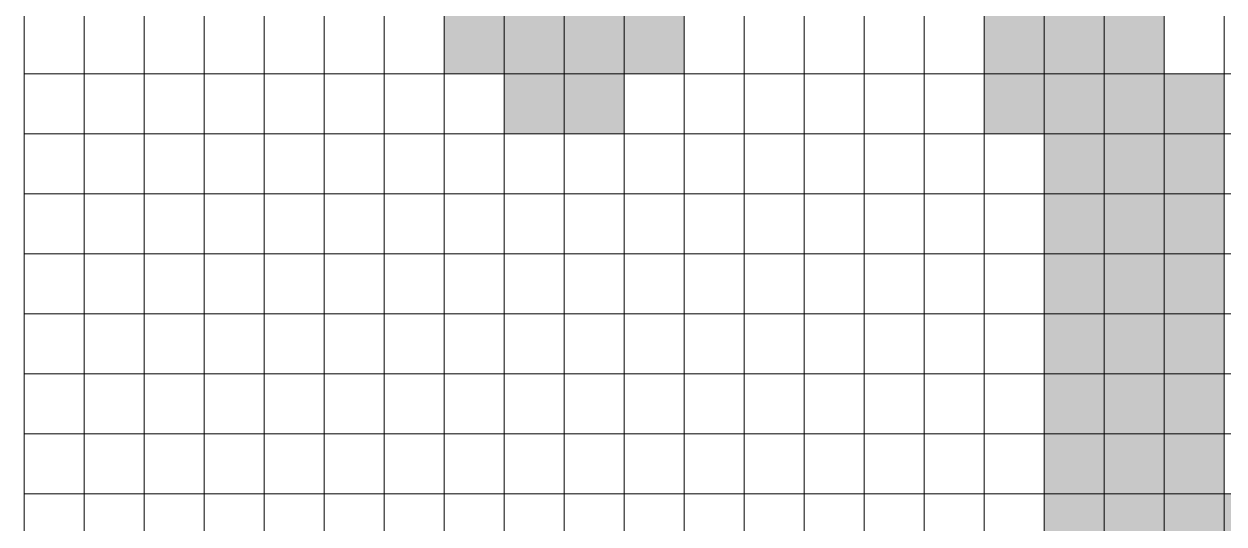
# Model space of a CAD drawing. Header units: millimetres. Extents: x 7481 to 272303, y 53290 to 107290.
# Drawn here: x 94073 to 114073, y 78790 to 87123 of the extents above; entities that cross this region are included whole.
import ezdxf

# ---------------------------------------------------------------- set-up
doc = ezdxf.new("R2010")
doc.units = ezdxf.units.MM
doc.layers.get('0').update_dxf_attribs({"lineweight": 0})
doc.layers.add('l_square', color=30, linetype='Continuous')
doc.layers.add('river', color=140, linetype='Continuous')

msp = doc.modelspace()

# ---------------------------------------------------------------- hatches: boundary and pattern name
at = {"layer": 'l_square'}
h = msp.add_hatch(color=256, dxfattribs=at)
h.dxf.hatch_style = 1
h.paths.add_polyline_path([(102073, 87290), (101073, 87290), (101073, 86290), (102073, 86290)])
h = msp.add_hatch(color=256, dxfattribs=at)
h.dxf.hatch_style = 1
h.paths.add_polyline_path([(103073, 87290), (102073, 87290), (102073, 86290), (103073, 86290)])
h = msp.add_hatch(color=256, dxfattribs=at)
h.dxf.hatch_style = 1
h.paths.add_polyline_path([(104073, 87290), (103073, 87290), (103073, 86290), (104073, 86290)])
h = msp.add_hatch(color=256, dxfattribs=at)
h.dxf.hatch_style = 1
h.paths.add_polyline_path([(105073, 87290), (104073, 87290), (104073, 86290), (105073, 86290)])
h = msp.add_hatch(color=256, dxfattribs=at)
h.dxf.hatch_style = 1
h.paths.add_polyline_path([(103073, 86290), (102073, 86290), (102073, 85290), (103073, 85290)])
h = msp.add_hatch(color=256, dxfattribs=at)
h.dxf.hatch_style = 1
h.paths.add_polyline_path([(104073, 86290), (103073, 86290), (103073, 85290), (104073, 85290)])
h = msp.add_hatch(color=256, dxfattribs=at)
h.dxf.hatch_style = 1
h.paths.add_polyline_path([(115073, 79290), (114073, 79290), (114073, 78290), (115073, 78290)])
at = {"layer": 'river'}
h = msp.add_hatch(color=256, dxfattribs=at)
h.dxf.hatch_style = 1
h.paths.add_polyline_path([(111073, 87290), (110073, 87290), (110073, 86290), (111073, 86290)])
h = msp.add_hatch(color=256, dxfattribs=at)
h.dxf.hatch_style = 1
h.paths.add_polyline_path([(112073, 87290), (111073, 87290), (111073, 86290), (112073, 86290)])
h = msp.add_hatch(color=256, dxfattribs=at)
h.dxf.hatch_style = 1
h.paths.add_polyline_path([(113073, 87290), (112073, 87290), (112073, 86290), (113073, 86290)])
h = msp.add_hatch(color=256, dxfattribs=at)
h.dxf.hatch_style = 1
h.paths.add_polyline_path([(111073, 86290), (110073, 86290), (110073, 85290), (111073, 85290)])
h = msp.add_hatch(color=256, dxfattribs=at)
h.dxf.hatch_style = 1
h.paths.add_polyline_path([(112073, 86290), (111073, 86290), (111073, 85290), (112073, 85290)])
h = msp.add_hatch(color=256, dxfattribs=at)
h.dxf.hatch_style = 1
h.paths.add_polyline_path([(113073, 86290), (112073, 86290), (112073, 85290), (113073, 85290)])
h = msp.add_hatch(color=256, dxfattribs=at)
h.dxf.hatch_style = 1
h.paths.add_polyline_path([(114073, 86290), (113073, 86290), (113073, 85290), (114073, 85290)])
h = msp.add_hatch(color=256, dxfattribs=at)
h.dxf.hatch_style = 1
h.paths.add_polyline_path([(112073, 85290), (111073, 85290), (111073, 84290), (112073, 84290)])
h = msp.add_hatch(color=256, dxfattribs=at)
h.dxf.hatch_style = 1
h.paths.add_polyline_path([(113073, 85290), (112073, 85290), (112073, 84290), (113073, 84290)])
h = msp.add_hatch(color=256, dxfattribs=at)
h.dxf.hatch_style = 1
h.paths.add_polyline_path([(114073, 85290), (113073, 85290), (113073, 84290), (114073, 84290)])
h = msp.add_hatch(color=256, dxfattribs=at)
h.dxf.hatch_style = 1
h.paths.add_polyline_path([(112073, 84290), (111073, 84290), (111073, 83290), (112073, 83290)])
h = msp.add_hatch(color=256, dxfattribs=at)
h.dxf.hatch_style = 1
h.paths.add_polyline_path([(113073, 84290), (112073, 84290), (112073, 83290), (113073, 83290)])
h = msp.add_hatch(color=256, dxfattribs=at)
h.dxf.hatch_style = 1
h.paths.add_polyline_path([(114073, 84290), (113073, 84290), (113073, 83290), (114073, 83290)])
h = msp.add_hatch(color=256, dxfattribs=at)
h.dxf.hatch_style = 1
h.paths.add_polyline_path([(112073, 83290), (111073, 83290), (111073, 82290), (112073, 82290)])
h = msp.add_hatch(color=256, dxfattribs=at)
h.dxf.hatch_style = 1
h.paths.add_polyline_path([(113073, 83290), (112073, 83290), (112073, 82290), (113073, 82290)])
h = msp.add_hatch(color=256, dxfattribs=at)
h.dxf.hatch_style = 1
h.paths.add_polyline_path([(114073, 83290), (113073, 83290), (113073, 82290), (114073, 82290)])
h = msp.add_hatch(color=256, dxfattribs=at)
h.dxf.hatch_style = 1
h.paths.add_polyline_path([(112073, 82290), (111073, 82290), (111073, 81290), (112073, 81290)])
h = msp.add_hatch(color=256, dxfattribs=at)
h.dxf.hatch_style = 1
h.paths.add_polyline_path([(113073, 82290), (112073, 82290), (112073, 81290), (113073, 81290)])
h = msp.add_hatch(color=256, dxfattribs=at)
h.dxf.hatch_style = 1
h.paths.add_polyline_path([(114073, 82290), (113073, 82290), (113073, 81290), (114073, 81290)])
h = msp.add_hatch(color=256, dxfattribs=at)
h.dxf.hatch_style = 1
h.paths.add_polyline_path([(112073, 81290), (111073, 81290), (111073, 80290), (112073, 80290)])
h = msp.add_hatch(color=256, dxfattribs=at)
h.dxf.hatch_style = 1
h.paths.add_polyline_path([(113073, 81290), (112073, 81290), (112073, 80290), (113073, 80290)])
h = msp.add_hatch(color=256, dxfattribs=at)
h.dxf.hatch_style = 1
h.paths.add_polyline_path([(114073, 81290), (113073, 81290), (113073, 80290), (114073, 80290)])
h = msp.add_hatch(color=256, dxfattribs=at)
h.dxf.hatch_style = 1
h.paths.add_polyline_path([(112073, 80290), (111073, 80290), (111073, 79290), (112073, 79290)])
h = msp.add_hatch(color=256, dxfattribs=at)
h.dxf.hatch_style = 1
h.paths.add_polyline_path([(113073, 80290), (112073, 80290), (112073, 79290), (113073, 79290)])
h = msp.add_hatch(color=256, dxfattribs=at)
h.dxf.hatch_style = 1
h.paths.add_polyline_path([(114073, 80290), (113073, 80290), (113073, 79290), (114073, 79290)])
h = msp.add_hatch(color=256, dxfattribs=at)
h.dxf.hatch_style = 1
h.paths.add_polyline_path([(112073, 79290), (111073, 79290), (111073, 78290), (112073, 78290)])
h = msp.add_hatch(color=256, dxfattribs=at)
h.dxf.hatch_style = 1
h.paths.add_polyline_path([(113073, 79290), (112073, 79290), (112073, 78290), (113073, 78290)])
h = msp.add_hatch(color=256, dxfattribs=at)
h.dxf.hatch_style = 1
h.paths.add_polyline_path([(114073, 79290), (113073, 79290), (113073, 78290), (114073, 78290)])

# ---------------------------------------------------------------- linework, layer by layer
for points in [[(94073, 86290), (95073, 86290), (95073, 87290), (94073, 87290)], [(95073, 86290), (96073, 86290), (96073, 87290), (95073, 87290)], [(96073, 86290), (97073, 86290), (97073, 87290), (96073, 87290)], [(97073, 86290), (98073, 86290), (98073, 87290), (97073, 87290)], [(98073, 86290), (99073, 86290), (99073, 87290), (98073, 87290)], [(99073, 86290), (100073, 86290), (100073, 87290), (99073, 87290)], [(100073, 86290), (101073, 86290), (101073, 87290), (100073, 87290)], [(101073, 86290), (102073, 86290), (102073, 87290), (101073, 87290)], [(102073, 86290), (103073, 86290), (103073, 87290), (102073, 87290)], [(103073, 86290), (104073, 86290), (104073, 87290), (103073, 87290)], [(104073, 86290), (105073, 86290), (105073, 87290), (104073, 87290)], [(105073, 86290), (106073, 86290), (106073, 87290), (105073, 87290)], [(106073, 86290), (107073, 86290), (107073, 87290), (106073, 87290)], [(107073, 86290), (108073, 86290), (108073, 87290), (107073, 87290)], [(108073, 86290), (109073, 86290), (109073, 87290), (108073, 87290)], [(109073, 86290), (110073, 86290), (110073, 87290), (109073, 87290)], [(110073, 86290), (111073, 86290), (111073, 87290), (110073, 87290)], [(111073, 86290), (112073, 86290), (112073, 87290), (111073, 87290)], [(112073, 86290), (113073, 86290), (113073, 87290), (112073, 87290)], [(113073, 86290), (114073, 86290), (114073, 87290), (113073, 87290)], [(114073, 86290), (115073, 86290), (115073, 87290), (114073, 87290)], [(94073, 85290), (95073, 85290), (95073, 86290), (94073, 86290)], [(95073, 85290), (96073, 85290), (96073, 86290), (95073, 86290)], [(96073, 85290), (97073, 85290), (97073, 86290), (96073, 86290)], [(97073, 85290), (98073, 85290), (98073, 86290), (97073, 86290)], [(98073, 85290), (99073, 85290), (99073, 86290), (98073, 86290)], [(99073, 85290), (100073, 85290), (100073, 86290), (99073, 86290)], [(100073, 85290), (101073, 85290), (101073, 86290), (100073, 86290)], [(101073, 85290), (102073, 85290), (102073, 86290), (101073, 86290)], [(102073, 85290), (103073, 85290), (103073, 86290), (102073, 86290)], [(103073, 85290), (104073, 85290), (104073, 86290), (103073, 86290)], [(104073, 85290), (105073, 85290), (105073, 86290), (104073, 86290)], [(105073, 85290), (106073, 85290), (106073, 86290), (105073, 86290)], [(106073, 85290), (107073, 85290), (107073, 86290), (106073, 86290)], [(107073, 85290), (108073, 85290), (108073, 86290), (107073, 86290)], [(108073, 85290), (109073, 85290), (109073, 86290), (108073, 86290)], [(109073, 85290), (110073, 85290), (110073, 86290), (109073, 86290)], [(110073, 85290), (111073, 85290), (111073, 86290), (110073, 86290)], [(111073, 85290), (112073, 85290), (112073, 86290), (111073, 86290)], [(112073, 85290), (113073, 85290), (113073, 86290), (112073, 86290)], [(113073, 85290), (114073, 85290), (114073, 86290), (113073, 86290)], [(114073, 85290), (115073, 85290), (115073, 86290), (114073, 86290)], [(94073, 84290), (95073, 84290), (95073, 85290), (94073, 85290)], [(95073, 84290), (96073, 84290), (96073, 85290), (95073, 85290)], [(96073, 84290), (97073, 84290), (97073, 85290), (96073, 85290)], [(97073, 84290), (98073, 84290), (98073, 85290), (97073, 85290)], [(98073, 84290), (99073, 84290), (99073, 85290), (98073, 85290)], [(99073, 84290), (100073, 84290), (100073, 85290), (99073, 85290)], [(100073, 84290), (101073, 84290), (101073, 85290), (100073, 85290)], [(101073, 84290), (102073, 84290), (102073, 85290), (101073, 85290)], [(102073, 84290), (103073, 84290), (103073, 85290), (102073, 85290)], [(103073, 84290), (104073, 84290), (104073, 85290), (103073, 85290)], [(104073, 84290), (105073, 84290), (105073, 85290), (104073, 85290)], [(105073, 84290), (106073, 84290), (106073, 85290), (105073, 85290)], [(106073, 84290), (107073, 84290), (107073, 85290), (106073, 85290)], [(107073, 84290), (108073, 84290), (108073, 85290), (107073, 85290)], [(108073, 84290), (109073, 84290), (109073, 85290), (108073, 85290)], [(109073, 84290), (110073, 84290), (110073, 85290), (109073, 85290)], [(110073, 84290), (111073, 84290), (111073, 85290), (110073, 85290)], [(111073, 84290), (112073, 84290), (112073, 85290), (111073, 85290)], [(112073, 84290), (113073, 84290), (113073, 85290), (112073, 85290)], [(113073, 84290), (114073, 84290), (114073, 85290), (113073, 85290)], [(114073, 84290), (115073, 84290), (115073, 85290), (114073, 85290)], [(94073, 83290), (95073, 83290), (95073, 84290), (94073, 84290)], [(95073, 83290), (96073, 83290), (96073, 84290), (95073, 84290)], [(96073, 83290), (97073, 83290), (97073, 84290), (96073, 84290)], [(97073, 83290), (98073, 83290), (98073, 84290), (97073, 84290)], [(98073, 83290), (99073, 83290), (99073, 84290), (98073, 84290)], [(99073, 83290), (100073, 83290), (100073, 84290), (99073, 84290)], [(100073, 83290), (101073, 83290), (101073, 84290), (100073, 84290)], [(101073, 83290), (102073, 83290), (102073, 84290), (101073, 84290)], [(102073, 83290), (103073, 83290), (103073, 84290), (102073, 84290)], [(103073, 83290), (104073, 83290), (104073, 84290), (103073, 84290)], [(104073, 83290), (105073, 83290), (105073, 84290), (104073, 84290)], [(105073, 83290), (106073, 83290), (106073, 84290), (105073, 84290)], [(106073, 83290), (107073, 83290), (107073, 84290), (106073, 84290)], [(107073, 83290), (108073, 83290), (108073, 84290), (107073, 84290)], [(108073, 83290), (109073, 83290), (109073, 84290), (108073, 84290)], [(109073, 83290), (110073, 83290), (110073, 84290), (109073, 84290)], [(110073, 83290), (111073, 83290), (111073, 84290), (110073, 84290)], [(111073, 83290), (112073, 83290), (112073, 84290), (111073, 84290)], [(112073, 83290), (113073, 83290), (113073, 84290), (112073, 84290)], [(113073, 83290), (114073, 83290), (114073, 84290), (113073, 84290)], [(114073, 83290), (115073, 83290), (115073, 84290), (114073, 84290)], [(94073, 82290), (95073, 82290), (95073, 83290), (94073, 83290)], [(95073, 82290), (96073, 82290), (96073, 83290), (95073, 83290)], [(96073, 82290), (97073, 82290), (97073, 83290), (96073, 83290)], [(97073, 82290), (98073, 82290), (98073, 83290), (97073, 83290)], [(98073, 82290), (99073, 82290), (99073, 83290), (98073, 83290)], [(99073, 82290), (100073, 82290), (100073, 83290), (99073, 83290)], [(100073, 82290), (101073, 82290), (101073, 83290), (100073, 83290)], [(101073, 82290), (102073, 82290), (102073, 83290), (101073, 83290)], [(102073, 82290), (103073, 82290), (103073, 83290), (102073, 83290)], [(103073, 82290), (104073, 82290), (104073, 83290), (103073, 83290)], [(104073, 82290), (105073, 82290), (105073, 83290), (104073, 83290)], [(105073, 82290), (106073, 82290), (106073, 83290), (105073, 83290)], [(106073, 82290), (107073, 82290), (107073, 83290), (106073, 83290)], [(107073, 82290), (108073, 82290), (108073, 83290), (107073, 83290)], [(108073, 82290), (109073, 82290), (109073, 83290), (108073, 83290)], [(109073, 82290), (110073, 82290), (110073, 83290), (109073, 83290)], [(110073, 82290), (111073, 82290), (111073, 83290), (110073, 83290)], [(111073, 82290), (112073, 82290), (112073, 83290), (111073, 83290)], [(112073, 82290), (113073, 82290), (113073, 83290), (112073, 83290)], [(113073, 82290), (114073, 82290), (114073, 83290), (113073, 83290)], [(114073, 82290), (115073, 82290), (115073, 83290), (114073, 83290)], [(94073, 81290), (95073, 81290), (95073, 82290), (94073, 82290)], [(95073, 81290), (96073, 81290), (96073, 82290), (95073, 82290)], [(96073, 81290), (97073, 81290), (97073, 82290), (96073, 82290)], [(97073, 81290), (98073, 81290), (98073, 82290), (97073, 82290)], [(98073, 81290), (99073, 81290), (99073, 82290), (98073, 82290)], [(99073, 81290), (100073, 81290), (100073, 82290), (99073, 82290)], [(100073, 81290), (101073, 81290), (101073, 82290), (100073, 82290)], [(101073, 81290), (102073, 81290), (102073, 82290), (101073, 82290)], [(102073, 81290), (103073, 81290), (103073, 82290), (102073, 82290)], [(103073, 81290), (104073, 81290), (104073, 82290), (103073, 82290)], [(104073, 81290), (105073, 81290), (105073, 82290), (104073, 82290)], [(105073, 81290), (106073, 81290), (106073, 82290), (105073, 82290)], [(106073, 81290), (107073, 81290), (107073, 82290), (106073, 82290)], [(107073, 81290), (108073, 81290), (108073, 82290), (107073, 82290)], [(108073, 81290), (109073, 81290), (109073, 82290), (108073, 82290)], [(109073, 81290), (110073, 81290), (110073, 82290), (109073, 82290)], [(110073, 81290), (111073, 81290), (111073, 82290), (110073, 82290)], [(111073, 81290), (112073, 81290), (112073, 82290), (111073, 82290)], [(112073, 81290), (113073, 81290), (113073, 82290), (112073, 82290)], [(113073, 81290), (114073, 81290), (114073, 82290), (113073, 82290)], [(114073, 81290), (115073, 81290), (115073, 82290), (114073, 82290)], [(94073, 80290), (95073, 80290), (95073, 81290), (94073, 81290)], [(95073, 80290), (96073, 80290), (96073, 81290), (95073, 81290)], [(96073, 80290), (97073, 80290), (97073, 81290), (96073, 81290)], [(97073, 80290), (98073, 80290), (98073, 81290), (97073, 81290)], [(98073, 80290), (99073, 80290), (99073, 81290), (98073, 81290)], [(99073, 80290), (100073, 80290), (100073, 81290), (99073, 81290)], [(100073, 80290), (101073, 80290), (101073, 81290), (100073, 81290)], [(101073, 80290), (102073, 80290), (102073, 81290), (101073, 81290)], [(102073, 80290), (103073, 80290), (103073, 81290), (102073, 81290)], [(103073, 80290), (104073, 80290), (104073, 81290), (103073, 81290)], [(104073, 80290), (105073, 80290), (105073, 81290), (104073, 81290)], [(105073, 80290), (106073, 80290), (106073, 81290), (105073, 81290)], [(106073, 80290), (107073, 80290), (107073, 81290), (106073, 81290)], [(107073, 80290), (108073, 80290), (108073, 81290), (107073, 81290)], [(108073, 80290), (109073, 80290), (109073, 81290), (108073, 81290)], [(109073, 80290), (110073, 80290), (110073, 81290), (109073, 81290)], [(110073, 80290), (111073, 80290), (111073, 81290), (110073, 81290)], [(111073, 80290), (112073, 80290), (112073, 81290), (111073, 81290)], [(112073, 80290), (113073, 80290), (113073, 81290), (112073, 81290)], [(113073, 80290), (114073, 80290), (114073, 81290), (113073, 81290)], [(114073, 80290), (115073, 80290), (115073, 81290), (114073, 81290)], [(94073, 79290), (95073, 79290), (95073, 80290), (94073, 80290)], [(95073, 79290), (96073, 79290), (96073, 80290), (95073, 80290)], [(96073, 79290), (97073, 79290), (97073, 80290), (96073, 80290)], [(97073, 79290), (98073, 79290), (98073, 80290), (97073, 80290)], [(98073, 79290), (99073, 79290), (99073, 80290), (98073, 80290)], [(99073, 79290), (100073, 79290), (100073, 80290), (99073, 80290)], [(100073, 79290), (101073, 79290), (101073, 80290), (100073, 80290)], [(101073, 79290), (102073, 79290), (102073, 80290), (101073, 80290)], [(102073, 79290), (103073, 79290), (103073, 80290), (102073, 80290)], [(103073, 79290), (104073, 79290), (104073, 80290), (103073, 80290)], [(104073, 79290), (105073, 79290), (105073, 80290), (104073, 80290)], [(105073, 79290), (106073, 79290), (106073, 80290), (105073, 80290)], [(106073, 79290), (107073, 79290), (107073, 80290), (106073, 80290)], [(107073, 79290), (108073, 79290), (108073, 80290), (107073, 80290)], [(108073, 79290), (109073, 79290), (109073, 80290), (108073, 80290)], [(109073, 79290), (110073, 79290), (110073, 80290), (109073, 80290)], [(110073, 79290), (111073, 79290), (111073, 80290), (110073, 80290)], [(111073, 79290), (112073, 79290), (112073, 80290), (111073, 80290)], [(112073, 79290), (113073, 79290), (113073, 80290), (112073, 80290)], [(113073, 79290), (114073, 79290), (114073, 80290), (113073, 80290)], [(114073, 79290), (115073, 79290), (115073, 80290), (114073, 80290)], [(94073, 78290), (95073, 78290), (95073, 79290), (94073, 79290)], [(95073, 78290), (96073, 78290), (96073, 79290), (95073, 79290)], [(96073, 78290), (97073, 78290), (97073, 79290), (96073, 79290)], [(97073, 78290), (98073, 78290), (98073, 79290), (97073, 79290)], [(98073, 78290), (99073, 78290), (99073, 79290), (98073, 79290)], [(99073, 78290), (100073, 78290), (100073, 79290), (99073, 79290)], [(100073, 78290), (101073, 78290), (101073, 79290), (100073, 79290)], [(101073, 78290), (102073, 78290), (102073, 79290), (101073, 79290)], [(102073, 78290), (103073, 78290), (103073, 79290), (102073, 79290)], [(103073, 78290), (104073, 78290), (104073, 79290), (103073, 79290)], [(104073, 78290), (105073, 78290), (105073, 79290), (104073, 79290)], [(105073, 78290), (106073, 78290), (106073, 79290), (105073, 79290)], [(106073, 78290), (107073, 78290), (107073, 79290), (106073, 79290)], [(107073, 78290), (108073, 78290), (108073, 79290), (107073, 79290)], [(108073, 78290), (109073, 78290), (109073, 79290), (108073, 79290)], [(109073, 78290), (110073, 78290), (110073, 79290), (109073, 79290)], [(110073, 78290), (111073, 78290), (111073, 79290), (110073, 79290)], [(111073, 78290), (112073, 78290), (112073, 79290), (111073, 79290)], [(112073, 78290), (113073, 78290), (113073, 79290), (112073, 79290)], [(113073, 78290), (114073, 78290), (114073, 79290), (113073, 79290)], [(114073, 78290), (115073, 78290), (115073, 79290), (114073, 79290)]]:
    msp.add_lwpolyline(points, close=True)

doc.saveas('drawing.dxf')
